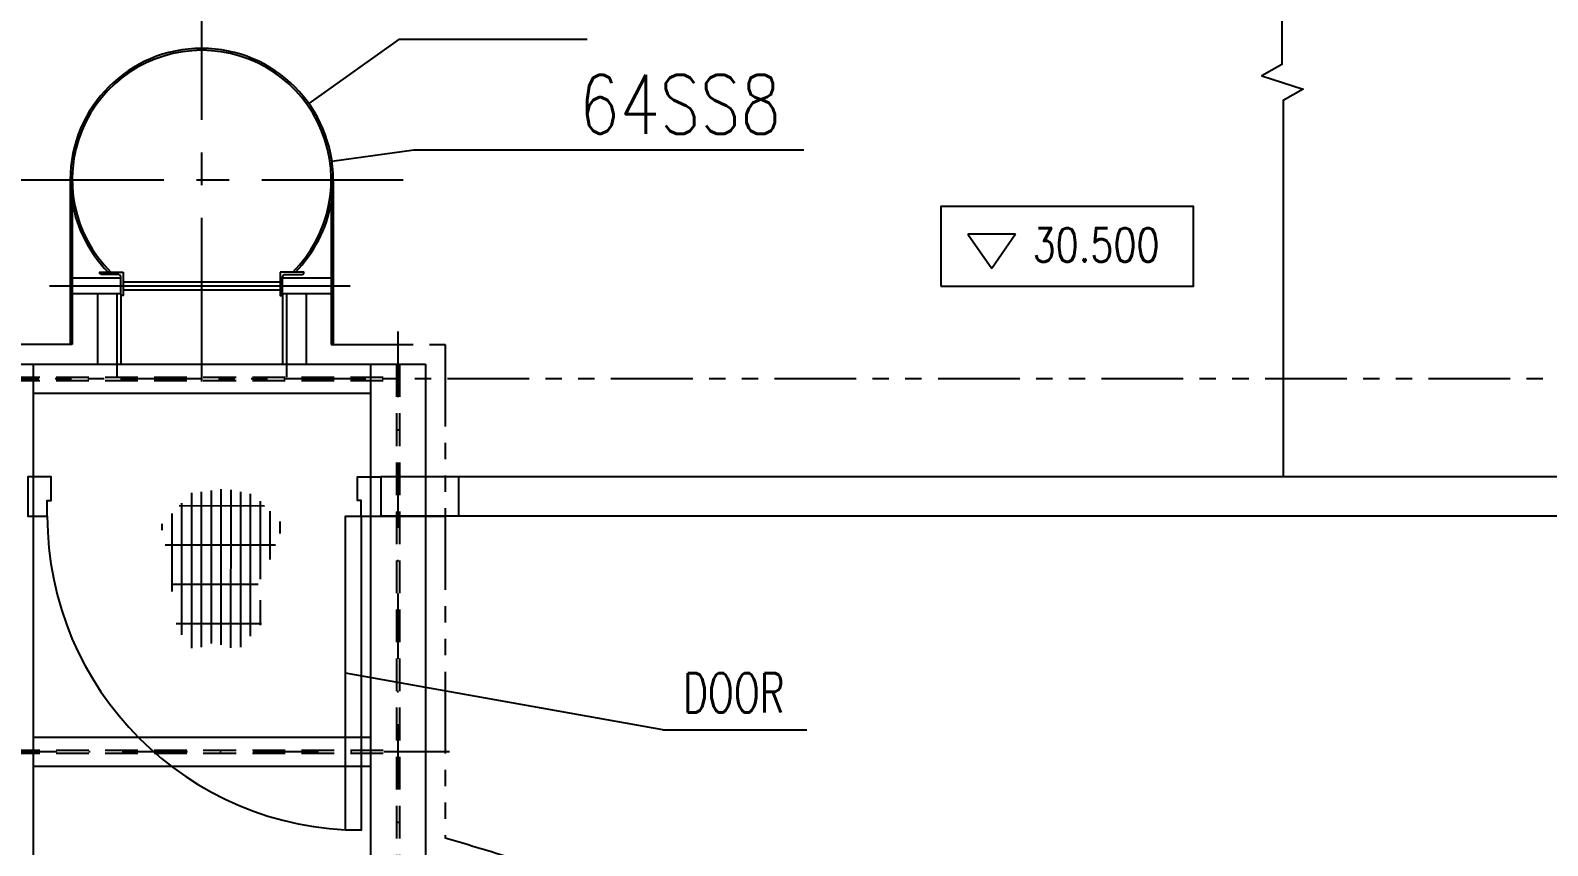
# Model space of a CAD drawing. Extents: x 0 to 39171, y 29931 to 57651.
# Drawn here: x 11717 to 15583, y 49361 to 51438 of the extents above; entities that cross this region are included whole.
import ezdxf

# ---------------------------------------------------------------- set-up
doc = ezdxf.new("R2010")
doc.units = 0
doc.header["$LTSCALE"] = 333.3
doc.header["$MEASUREMENT"] = 0
for name, pattern in [('CENTER', [2, 1.25, -0.25, 0.25, -0.25]), ('DASHDOT', [1, 0.5, -0.25, 0, -0.25]), ('HIDDEN', [0.375, 0.25, -0.125]), ('PHANTOM', [2.5, 1.25, -0.25, 0.25, -0.25, 0.25, -0.25]), ('PHANTOM2', [1.25, 0.625, -0.125, 0.125, -0.125, 0.125, -0.125])]:
    doc.linetypes.add(name, pattern=pattern)
doc.layers.get('0').update_dxf_attribs({"linetype": 'CONTINUOUS'})
for name, color, linetype in [('100', 1, 'CONTINUOUS'), ('20', 3, 'CONTINUOUS'), ('30', 2, 'CONTINUOUS'), ('40', 5, 'CONTINUOUS'), ('50', 6, 'CONTINUOUS'), ('70', 7, 'DASHDOT')]:
    doc.layers.add(name, color=color, linetype=linetype)
doc.styles.add('ROMANS', font='romans', dxfattribs={"width": 0.8})

# ---------------------------------------------------------------- blocks, each defined once
blk = doc.blocks.new('*X15')
at = {"color": 0}
for p, q in [((1270.3, 550), (1285.4, 550)), ((1300, 404.2), (1300, 544.5)), ((1244.1, 525), (1343.8, 525)), ((1250, 422), (1250, 530.6)), ((1257.2, 537.5), (1318.7, 537.5)), ((1350, 411.7), (1350, 522.7)), ((1370.6, 525), (1402.2, 525)), ((1400, 418), (1400, 527)), ((1234.8, 512.5), (1416.2, 512.5)), ((1229.8, 487.5), (1431.2, 487.5)), ((1232.3, 500), (1430.1, 500)), ((1228.9, 475), (1427.5, 475)), ((1230.6, 462.5), (1425.6, 462.5)), ((1232.2, 450), (1430.1, 450)), ((1233.7, 437.5), (1431.5, 437.5)), ((1246.8, 425), (1414.5, 425)), ((1259.9, 412.5), (1359.2, 412.5)), ((1273, 400), (1281.3, 400))]:
    blk.add_line(p, q, dxfattribs=at)

msp = doc.modelspace()

# ---------------------------------------------------------------- linework, layer by layer
at = {"layer": '100', "color": 5}
for p, q in [((23403.3, 50300.23), (12609.77, 50300.23)), ((12807.75, 50300.23), (12807.75, 50200.23)), ((23403.3, 50200.23), (12609.77, 50200.23))]:
    msp.add_line(p, q, dxfattribs=at)
at = {"layer": '20', "linetype": 'PHANTOM2'}
msp.add_line((23403.3, 50550.23), (4403.3, 50550.23), dxfattribs=at)
at = {"layer": '30'}
msp.add_lwpolyline([(14036.32, 50786.63), (14680.15, 50786.63), (14680.15, 50989.26), (14036.32, 50989.26)], close=True, dxfattribs=at)
at = {"layer": '40', "color": 5}
msp.add_line((12559.77, 50200.23), (12609.77, 50200.23), dxfattribs=at)
at = {"layer": '40', "color": 7}
msp.add_line((12764.67, 50200.23), (12609.77, 50200.23), dxfattribs=at)
at = {"layer": '40', "color": 5}
for points in [[(11759.77, 50200.23), (11759.77, 50240.23), (11769.77, 50240.23), (11769.77, 50300.23), (11709.77, 50300.23), (11709.77, 50200.23)], [(12559.77, 50200.23), (12559.77, 49400.23), (12519.77, 49400.23), (12519.77, 50200.23)]]:
    msp.add_lwpolyline(points, close=True, dxfattribs=at)
msp.add_lwpolyline([(12559.77, 50200.23), (12559.77, 50240.23), (12549.77, 50240.23), (12549.77, 50300.23), (12609.77, 50300.23), (12609.77, 50200.23), (12774.87, 50200.23)], dxfattribs=at)
msp.add_arc((12559.77, 50200.23), 800, 180, 270, dxfattribs=at)
at = {"layer": '50', "color": 7, "linetype": 'CENTER'}
for p, q in [((12153.3, 50543.69), (12153.3, 51570.77)), ((11639.76, 51057.23), (12666.84, 51057.23))]:
    msp.add_line(p, q, dxfattribs=at)
at = {"layer": '50'}
for p, q in [((12656.62, 51415.73), (12426.16, 51251.58)), ((12656.62, 51415.73), (13135.3, 51415.73)), ((12693.77, 51133.07), (12485.05, 51103.78)), ((14105.16, 50918.73), (14166.11, 50831.68)), ((14227.05, 50918.73), (14105.16, 50918.73)), ((14227.05, 50918.73), (14166.11, 50831.68)), ((13328.08, 49655.65), (12519.77, 49800.23)), ((13328.08, 49655.65), (13695.37, 49655.65))]:
    msp.add_line(p, q, dxfattribs=at)
at = {"layer": '50', "color": 6, "linetype": 'Continuous', "lineweight": -2}
msp.add_line((13687.29, 51133.07), (12693.77, 51133.07), dxfattribs=at)
at = {"layer": '50', "color": 8}
for p, q in [((11818.3, 51057.23), (11818.3, 50637.23)), ((11823.3, 51057.23), (11823.3, 50637.23)), ((12483.3, 51057.23), (12483.3, 50637.23)), ((12488.3, 51057.23), (12488.3, 50637.23)), ((11723.3, 50587.23), (11723.3, 47597.47)), ((12583.3, 50587.23), (12583.3, 47377.9)), ((11723.3, 50513.23), (12583.3, 50513.23)), ((11723.3, 49637.23), (12583.3, 49637.23)), ((11723.3, 49563.23), (12583.3, 49563.23))]:
    msp.add_line(p, q, dxfattribs=at)
at = {"layer": '50', "color": 4}
for p, q in [((11818.3, 50807.23), (11947.3, 50807.23)), ((12359.3, 50807.23), (12488.3, 50807.23)), ((11764.92, 50787.23), (12531.54, 50787.23)), ((11823.3, 50767.23), (11947.3, 50767.23)), ((11887.3, 50766.23), (11887.3, 50587.23)), ((11937.3, 50766.23), (11937.3, 50554.23)), ((11947.3, 50766.23), (11947.3, 50587.23)), ((11953.3, 50797.23), (12353.3, 50797.23)), ((11953.3, 50777.23), (12353.3, 50777.23)), ((12359.3, 50767.23), (12483.3, 50767.23)), ((12359.3, 50766.23), (12359.3, 50587.23)), ((12369.3, 50766.23), (12369.3, 50554.23)), ((12419.3, 50766.23), (12419.3, 50587.23)), ((11583.3, 50587.23), (12723.3, 50587.23)), ((12723.3, 50587.23), (12723.3, 47315.32))]:
    msp.add_line(p, q, dxfattribs=at)
at = {"layer": '50', "color": 8, "linetype": 'PHANTOM', "ltscale": 0.5}
for p, q in [((11823.3, 50637.23), (11533.3, 50637.23)), ((12483.3, 50637.23), (12773.3, 50637.23)), ((12773.3, 50637.23), (12773.3, 49379.67))]:
    msp.add_line(p, q, dxfattribs=at)
at = {"layer": '50', "color": 8, "linetype": 'HIDDEN'}
for p, q in [((12649.3, 50587.23), (12649.3, 47292.42)), ((12657.3, 50587.23), (12657.3, 47288.78)), ((11657.3, 50554.23), (12649.3, 50554.23)), ((11657.3, 50546.23), (12649.3, 50546.23)), ((11657.3, 49604.23), (12649.3, 49604.23)), ((11657.3, 49596.23), (12649.3, 49596.23))]:
    msp.add_line(p, q, dxfattribs=at)
at = {"layer": '50', "color": 8}
msp.add_lwpolyline([(11201.35, 51634.57), (11783.13, 51634.57), (11802.95, 51668.91), (11817.95, 51587.12), (11831.4, 51634.62), (13013.72, 51634.62), (13039.1, 51678.57), (13065.03, 51588.83), (13089.25, 51630.79), (14905.02, 51630.79), (14905.02, 51351.41), (14854.58, 51322.29), (14959.35, 51288.29), (14908.77, 51259.08), (14908.77, 50300.23)], dxfattribs=at)
at = {"layer": '50', "color": 4}
for points in [[(11953.3, 50822.23), (11953.3, 50762.23), (11951.3, 50762.23, -0.4142136), (11947.3, 50766.23), (11947.3, 50808.23, 0.4142136), (11939.3, 50816.23), (11897.3, 50816.23, -0.4142136), (11893.3, 50820.23), (11893.3, 50822.23)], [(12353.3, 50822.23), (12353.3, 50762.23), (12355.3, 50762.23, 0.4142136), (12359.3, 50766.23), (12359.3, 50808.23, -0.4142136), (12367.3, 50816.23), (12409.3, 50816.23, 0.4142136), (12413.3, 50820.23), (12413.3, 50822.23)]]:
    msp.add_lwpolyline(points, format="xyb", close=True, dxfattribs=at)
for radius, start, end in [(335, 0, 180), (330, 314.59223, 225.40777), (335, 189.91156, 224.54687), (335, 315.45313, 350.08844)]:
    msp.add_arc((12153.3, 51057.23), radius, start, end, dxfattribs=at)
at = {"layer": '50', "color": 8, "linetype": 'PHANTOM', "ltscale": 0.5}
msp.add_arc((11403.3, 44550.23), 5020, 294.42932, 74.16259, dxfattribs=at)
at = {"layer": '70', "color": 8}
for p, q in [((12653.3, 50670.36), (12653.3, 47091.22)), ((11617.32, 49600.23), (12812.68, 49600.23))]:
    msp.add_line(p, q, dxfattribs=at)

# ---------------------------------------------------------------- block references
at = {"layer": '50', "color": 8, "xscale": 2.00000000000039, "yscale": 2, "zscale": 2, "rotation": 269.9793370944132}
msp.add_blockref('*X15', (11252.9, 52727.36), dxfattribs=at)

# ---------------------------------------------------------------- texts
at = {"layer": '100', "color": 2, "style": 'ROMANS', "width": 0.8}
msp.add_text('64SS8', height=150, dxfattribs=at).set_placement((13114.82, 51174.55))
at = {"layer": '50', "style": 'ROMANS'}
for s, height, width, p in [('30.500', 85.8, 0.8, (14270.19, 50848.52)), ('DOOR', 100, 0.7, (13380.09, 49700.34))]:
    msp.add_text(s, height=height, dxfattribs=dict(at, width=width)).set_placement(p)

doc.saveas('drawing.dxf')
